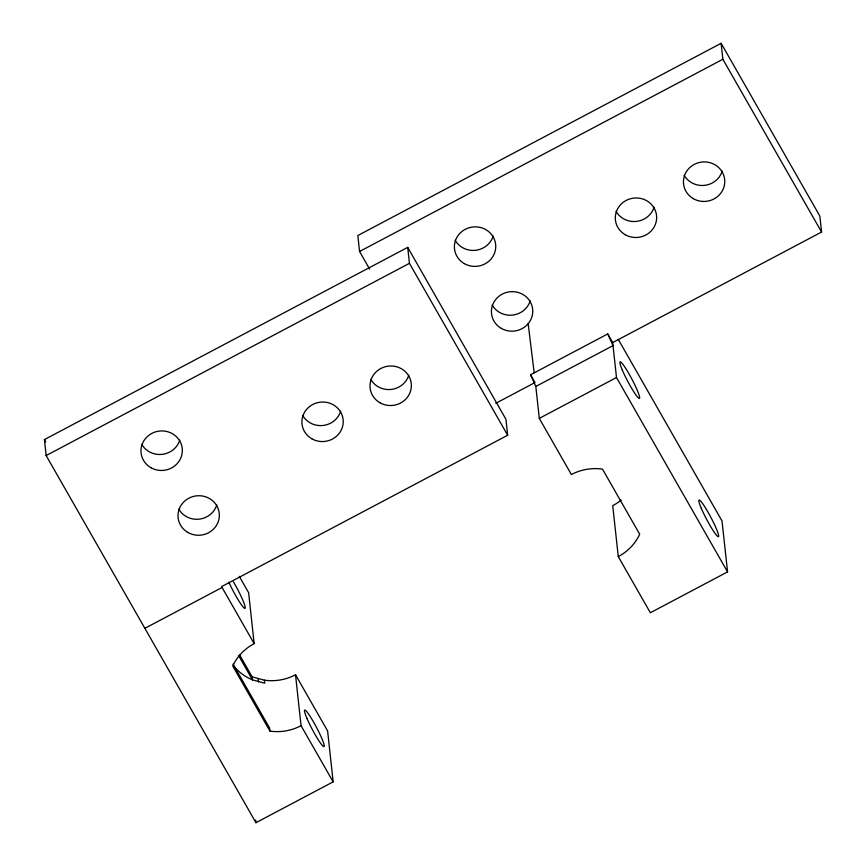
<?xml version="1.0" encoding="UTF-8"?>
<svg xmlns="http://www.w3.org/2000/svg" width="866" height="866" viewBox="0 0 866 866"><rect width="100%" height="100%" fill="white"/><g stroke="black" fill="none" stroke-linecap="round" stroke-linejoin="round"><path stroke-width="1.3" d="M621.193 500.028A49.124 46.926 -6.2 0 1 612.738 505.668L618.27 556.6L650.355 612.749L727.559 571.896L616.495 377.533L612.695 342.568L821.585 232.034L819.853 216.067L721.118 43.3L357.831 235.53L359.563 251.497L369.587 269.034M359.563 251.497L722.861 59.267L721.118 43.3M44.415 439.592L407.713 247.362L505.939 419.274L507.671 435.241L221.588 586.618L254.16 643.633A49.124 46.926 -6.2 0 0 232.748 666.008L269.954 731.12A49.124 46.926 -6.2 0 0 301.054 725.697L333.15 781.846L255.946 822.7L46.147 455.559L44.415 439.592L45.757 441.941M46.147 455.559L409.445 263.329L407.713 247.362M618.27 556.6A49.124 46.926 -6.2 0 0 639.693 534.225L602.487 469.112A49.124 46.926 -6.2 0 0 571.376 474.536L539.291 418.386L535.827 386.452L530.555 374.772L607.759 333.93L612.695 342.568M495.807 403.296L534.993 382.555L530.555 374.772M535.827 386.452L613.02 345.61L607.759 333.93M539.291 418.386L616.495 377.533M144.882 628.326L222.075 587.484M239.514 654.75L252.125 676.833L264.422 680.189A49.124 46.926 -6.2 0 0 295.522 674.776L327.608 730.926L333.15 781.846M233.463 665.748A49.124 46.926 -6.2 0 0 252.461 679.864L264.747 683.231L264.422 680.189M722.861 59.267L821.585 232.034M618.313 339.483L722.028 520.975L727.559 571.896M409.445 263.329L507.671 435.241M239.276 576.334L248.629 592.701L254.16 643.633M238.518 655.475L252.461 679.864L252.125 676.833M233.084 664.135L269.618 728.079L269.954 731.12M528.163 323.7L534.192 372.856M295.522 674.776L301.054 725.697M258.155 678.901L258.479 681.932M255.654 820.015L255.946 822.7M179.749 440.155A20.687 19.756 -6.2 0 1 162.094 454.369A20.687 19.756 -6.2 0 1 141.753 444.345M216.771 504.943A20.687 19.756 -6.2 0 1 199.115 519.167A20.687 19.756 -6.2 0 1 178.775 509.132M340.663 411.263A20.687 19.756 -6.2 0 1 323.007 425.477A20.687 19.756 -6.2 0 1 302.678 415.453M408.784 375.216A20.687 19.756 -6.2 0 1 391.129 389.44A20.687 19.756 -6.2 0 1 370.789 379.405M233.409 581.811A20.687 2.349 62.1 0 1 244.916 608.408A20.687 2.349 62.1 0 1 228.841 582.179M722.19 171.154A20.687 19.756 -6.2 0 1 704.534 185.367A20.687 19.756 -6.2 0 1 684.205 175.343M493.165 236.082A20.687 19.756 -6.2 0 1 475.51 250.306A20.687 19.756 -6.2 0 1 455.17 240.283M530.187 300.881A20.687 19.756 -6.2 0 1 512.531 315.094A20.687 19.756 -6.2 0 1 492.191 305.07M654.079 207.191A20.687 19.756 -6.2 0 1 636.423 221.415A20.687 19.756 -6.2 0 1 616.083 211.38M150.857 467.662A20.687 19.756 -6.2 0 0 182.325 451.013A20.687 19.756 -6.2 0 0 151.777 433.422A20.687 19.756 -6.2 0 0 150.857 467.662M187.879 532.449A20.687 19.756 -6.2 0 0 219.347 515.8A20.687 19.756 -6.2 0 0 188.81 498.21A20.687 19.756 -6.2 0 0 187.879 532.449M306.91 718.304A20.687 2.349 62.1 0 0 323.711 746.6A20.687 2.349 62.1 0 0 312.388 720.025A20.687 2.349 62.1 0 0 306.91 718.304M311.782 438.759A20.687 19.756 -6.2 0 0 343.239 422.121A20.687 19.756 -6.2 0 0 312.702 404.519A20.687 19.756 -6.2 0 0 311.782 438.759M379.893 402.722A20.687 19.756 -6.2 0 0 411.361 386.074A20.687 19.756 -6.2 0 0 380.813 368.483A20.687 19.756 -6.2 0 0 379.893 402.722M701.319 508.353A20.687 2.349 62.1 0 0 718.12 536.649A20.687 2.349 62.1 0 0 706.808 510.074A20.687 2.349 62.1 0 0 701.319 508.353M693.309 198.65A20.687 19.756 -6.2 0 0 724.766 182.012A20.687 19.756 -6.2 0 0 694.229 164.41A20.687 19.756 -6.2 0 0 693.309 198.65M625.187 234.697A20.687 19.756 -6.2 0 0 656.655 218.048A20.687 19.756 -6.2 0 0 626.118 200.457A20.687 19.756 -6.2 0 0 625.187 234.697M464.273 263.589A20.687 19.756 -6.2 0 0 495.742 246.94A20.687 19.756 -6.2 0 0 465.194 229.349A20.687 19.756 -6.2 0 0 464.273 263.589M501.295 328.376A20.687 19.756 -6.2 0 0 532.763 311.728A20.687 19.756 -6.2 0 0 502.215 294.137A20.687 19.756 -6.2 0 0 501.295 328.376M622.34 370.139A20.687 2.349 62.1 0 0 639.14 398.436A20.687 2.349 62.1 0 0 627.828 371.86A20.687 2.349 62.1 0 0 622.34 370.139"/></g></svg>
